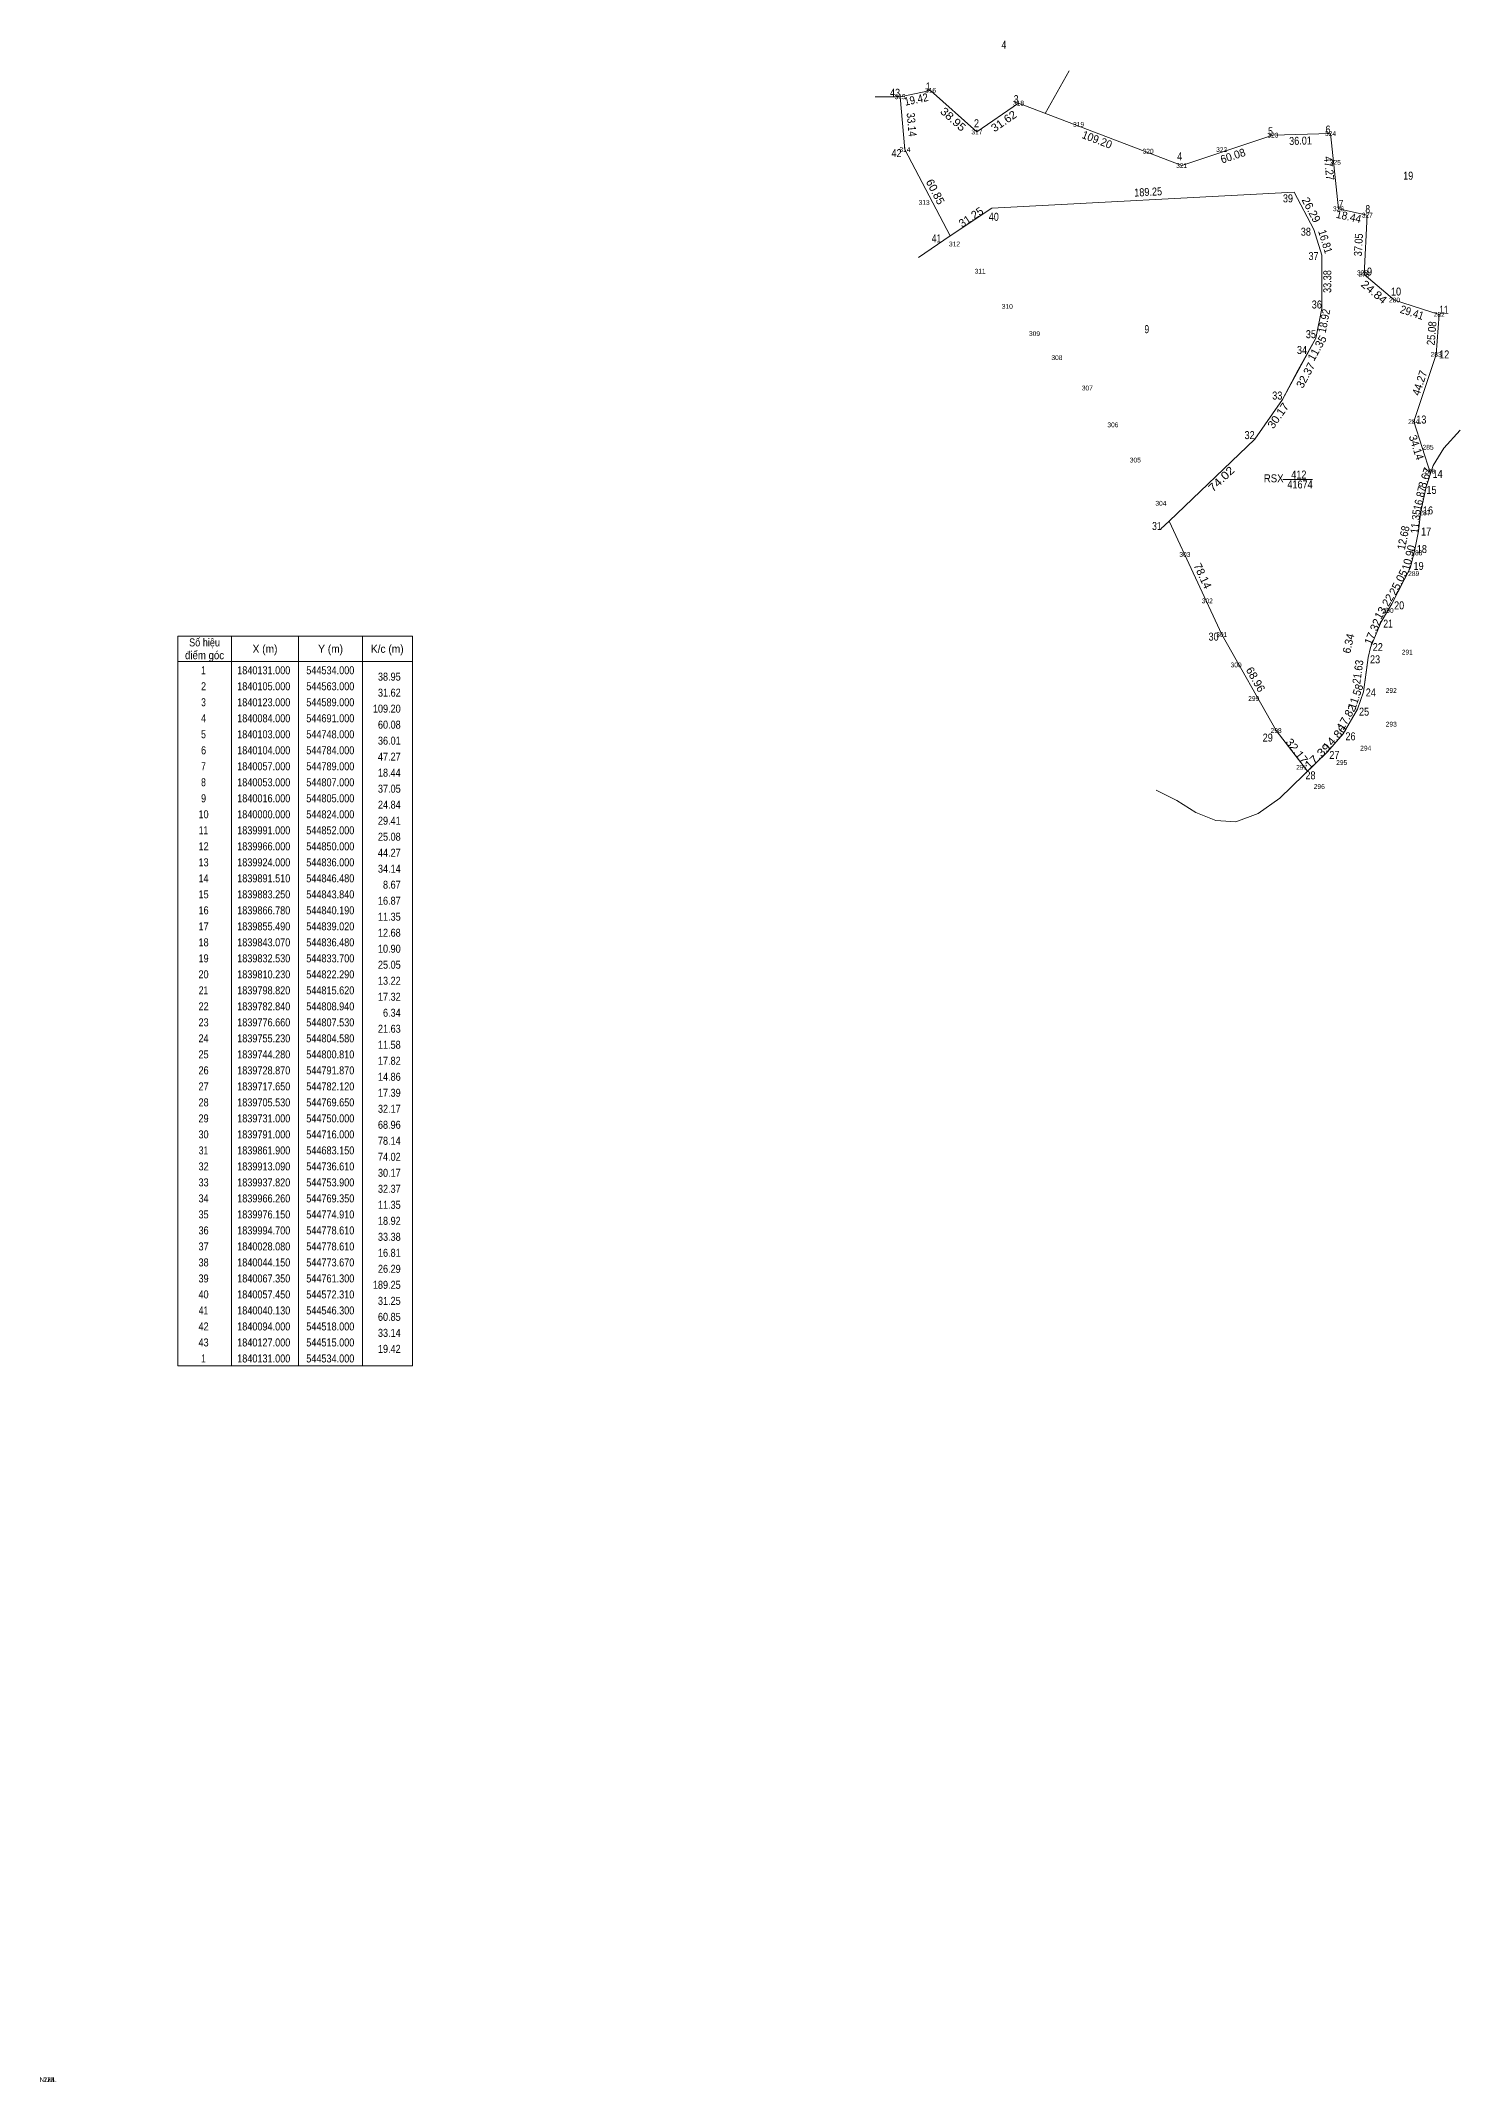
# Model space of a CAD drawing. Header units: metres. Extents: x 543978 to 545942, y 1838886 to 1841906.
# Drawn here: x 543978 to 544865, y 1838886 to 1840162 of the extents above; entities that cross this region are included whole.
import ezdxf
from ezdxf.enums import TextEntityAlignment as Align

# ---------------------------------------------------------------- set-up
doc = ezdxf.new("R2010")
doc.units = ezdxf.units.M
doc.header["$LTSCALE"] = 2
for name, color, linetype, lineweight in [('1', 7, 'Continuous', 13), ('28', 7, 'Continuous', 13), ('31', 7, 'Continuous', 13), ('63', 7, 'Continuous', 13)]:
    doc.layers.add(name, color=color, linetype=linetype, lineweight=lineweight)
doc.layers.add('12', color=7, linetype='Continuous')

msp = doc.modelspace()

# ---------------------------------------------------------------- linework, layer by layer
at = {"layer": '1'}
msp.add_lwpolyline([(544534, 1840131), (544563, 1840105), (544589, 1840123), (544691, 1840084), (544748, 1840103), (544784, 1840104), (544789, 1840057), (544807, 1840053), (544805, 1840016), (544824, 1840000), (544852, 1839991), (544850, 1839966), (544836, 1839924), (544846.48, 1839891.51), (544843.84, 1839883.25), (544840.19, 1839866.78), (544839.02, 1839855.49), (544836.48, 1839843.07), (544833.7, 1839832.53), (544822.29, 1839810.23), (544815.62, 1839798.82), (544808.94, 1839782.84), (544807.53, 1839776.66), (544804.58, 1839755.23), (544800.81, 1839744.28), (544791.87, 1839728.87), (544782.12, 1839717.65), (544769.65, 1839705.53), (544750, 1839731), (544716, 1839791), (544683.15, 1839861.9), (544736.61, 1839913.09), (544753.9, 1839937.82), (544769.35, 1839966.26), (544774.91, 1839976.15), (544778.61, 1839994.7), (544778.61, 1840028.08), (544773.67, 1840044.15), (544761.3, 1840067.35), (544572.31, 1840057.45), (544546.3, 1840040.13), (544518, 1840094), (544515, 1840127)], close=True, dxfattribs=at)
at = {"layer": '28'}
for p, q in [((544620.71, 1840143.28), (544605.68, 1840116.62)), ((544515, 1840127), (544499.48, 1840126.88)), ((544546.3, 1840040.13), (544526.44, 1840026.57)), ((544754.22, 1839887.91), (544772.65, 1839887.91)), ((544683.15, 1839861.9), (544678.02, 1839856.99))]:
    msp.add_line(p, q, dxfattribs=at)
for points in [[(544518, 1840094), (544515, 1840127), (544534, 1840131), (544563, 1840105), (544589, 1840123), (544691, 1840084), (544748, 1840103), (544784, 1840104)], [(544784, 1840104), (544789, 1840057), (544807, 1840053), (544805, 1840016), (544824, 1840000), (544852, 1839991), (544850, 1839966), (544836, 1839924), (544846.48, 1839891.51)], [(544769.65, 1839705.53), (544750, 1839731), (544716, 1839791)]]:
    msp.add_lwpolyline(points, dxfattribs=at)
at = {"layer": '31'}
msp.add_lwpolyline([(544675.07, 1839693.65), (544688.06, 1839687.31), (544699.86, 1839679.82), (544712.39, 1839674.82), (544724.79, 1839673.98), (544738.73, 1839679.06), (544752.3, 1839688.67), (544782.12, 1839717.65), (544791.87, 1839728.87), (544800.81, 1839744.28), (544804.58, 1839755.23), (544806.32, 1839767.26), (544807.53, 1839776.66), (544808.94, 1839782.84), (544815.62, 1839798.82), (544822.29, 1839810.23), (544827.44, 1839820.12), (544833.7, 1839832.53), (544836.48, 1839843.07), (544839.02, 1839855.49), (544840.19, 1839866.78), (544843.84, 1839883.25), (544848.09, 1839896.55), (544854.83, 1839907.39), (544865.06, 1839918.58)], dxfattribs=at)
at = {"layer": '63'}
for p, q in [((544546.3, 1840040.13), (544572.31, 1840057.45)), ((544097.05, 1839790.06), (544097.05, 1839334.06)), ((544139.05, 1839790.06), (544139.05, 1839334.06)), ((544179.05, 1839790.06), (544179.05, 1839334.06)), ((544063.45, 1839774.06), (544210.25, 1839774.06))]:
    msp.add_line(p, q, dxfattribs=at)
msp.add_lwpolyline([(544572.31, 1840057.45), (544761.3, 1840067.35), (544773.67, 1840044.15), (544778.61, 1840028.08), (544778.61, 1839994.7), (544774.91, 1839976.15), (544763.79, 1839956.37), (544753.9, 1839937.82), (544736.61, 1839913.09), (544683.15, 1839861.9)], dxfattribs=at)
msp.add_lwpolyline([(544063.45, 1839790.06), (544210.25, 1839790.06), (544210.25, 1839334.06), (544063.45, 1839334.06)], close=True, dxfattribs=at)

# ---------------------------------------------------------------- texts
at = {"layer": '1'}
for s, width, p in [('4', 0.8, (544579.87, 1840156.95)), ('19', 0.85, (544832.57, 1840075.18)), ('9', 0.8, (544669.2, 1839979.3)), ('RSX', 0.9, (544748.49, 1839886.08)), ('41674', 0.85, (544764.95, 1839882.28)), ('412', 0.85, (544764.215, 1839888.44))]:
    msp.add_text(s, height=5, dxfattribs=dict(at, width=width)).set_placement(p, align=Align.CENTER)
at = {"layer": '12'}
for s, width, p in [('315', 0.95, (544515, 1840125.5)), ('316', 0.95, (544534, 1840129.5)), ('318', 0.95, (544589, 1840121.5)), ('317', 0.95, (544563.005, 1840103.5)), ('319', 0.95, (544626.58, 1840108.22)), ('323', 0.95, (544748, 1840101.5)), ('324', 0.95, (544784, 1840102.5)), ('314', 0.95, (544518, 1840092.5)), ('320', 0.95, (544670, 1840091.5)), ('322', 0.95, (544716, 1840092.5)), ('321', 0.85, (544690.995, 1840082.5)), ('325', 0.95, (544787, 1840084.5)), ('313', 0.95, (544530, 1840059.5)), ('326', 0.95, (544789, 1840055.5)), ('327', 0.95, (544807.005, 1840051.5)), ('312', 0.95, (544549, 1840033.5)), ('311', 0.85, (544564.995, 1840016.5)), ('328', 0.95, (544804, 1840015.5)), ('279', 0.95, (544805, 1840014.5)), ('280', 0.95, (544824, 1839998.5)), ('310', 0.95, (544582, 1839994.5)), ('282', 0.95, (544852, 1839989.5)), ('309', 0.95, (544599, 1839977.5)), ('308', 0.95, (544613, 1839962.5)), ('283', 0.95, (544850, 1839964.5)), ('307', 0.95, (544632.005, 1839943.5)), ('284', 0.95, (544836, 1839922.5)), ('306', 0.95, (544648, 1839920.5)), ('305', 0.95, (544662, 1839898.5)), ('285', 0.95, (544845, 1839906.5)), ('286', 0.95, (544846, 1839891.5)), ('304', 0.95, (544678, 1839871.5)), ('287', 0.95, (544843.005, 1839865.5)), ('303', 0.95, (544693, 1839839.5)), ('288', 0.95, (544838, 1839840.5)), ('289', 0.95, (544836, 1839827.5)), ('302', 0.95, (544707, 1839810.5)), ('290', 0.95, (544820, 1839804.5)), ('301', 0.85, (544715.995, 1839789.5)), ('300', 0.95, (544725, 1839770.5)), ('291', 0.85, (544831.995, 1839778.5)), ('299', 0.95, (544736, 1839749.5)), ('292', 0.95, (544822, 1839754.5)), ('298', 0.95, (544750, 1839729.5)), ('293', 0.95, (544822, 1839733.5)), ('294', 0.95, (544806, 1839718.5)), ('297', 0.95, (544766.005, 1839706.5)), ('295', 0.95, (544791, 1839709.5)), ('296', 0.95, (544777, 1839694.5)), ('NULL ', 0.95, (543983, 1838886.5)), ('274', 0.95, (543983, 1838886.5)), ('275', 0.95, (543983, 1838886.5))]:
    msp.add_text(s, height=3, dxfattribs=dict(at, width=width)).set_placement(p, align=Align.CENTER)
at = {"layer": '63'}
for s, width, p in [(' 43', 0.85, (544515, 1840127)), (' 1', 0.75, (544534, 1840131)), (' 3', 0.8, (544589, 1840123)), (' 2', 0.85, (544564.32, 1840107.93)), (' 5', 0.8, (544748, 1840103)), (' 6', 0.85, (544784, 1840104)), (' 42', 0.85, (544515.94, 1840089.29)), (' 4', 0.85, (544691.29, 1840087.23)), (' 39', 0.85, (544760.56, 1840061.03)), (' 40', 0.85, (544576.71, 1840049.51)), (' 7', 0.8, (544792.08, 1840057.58)), (' 8', 0.8, (544808.76, 1840054.32)), (' 41', 0.8, (544540.72, 1840036.01)), (' 38', 0.85, (544771.76, 1840040.18)), (' 37', 0.85, (544776.55, 1840024.99)), (' 9', 0.85, (544809.99, 1840015.26)), (' 10', 0.85, (544828.11, 1840002.79)), (' 36', 0.85, (544778.61, 1839994.7)), (' 11', 0.8, (544857.87, 1839991.44)), (' 35', 0.85, (544774.91, 1839976.15)), (' 34', 0.85, (544769.35, 1839966.26)), (' 12', 0.85, (544858.22, 1839963.5)), (' 33', 0.85, (544753.9, 1839937.82)), (' 13', 0.85, (544843.92, 1839922.82)), (' 32', 0.85, (544736.61, 1839913.09)), (' 14', 0.85, (544854.11, 1839888.86)), (' 15', 0.85, (544850.29, 1839878.84)), (' 31', 0.8, (544678.45, 1839856.31)), (' 16', 0.85, (544848.11, 1839866.04)), (' 17', 0.85, (544846.94, 1839852.84)), (' 19', 0.85, (544842.21, 1839831.35)), (' 18', 0.85, (544844.26, 1839841.89)), (' 20', 0.85, (544830.07, 1839806.7)), (' 21', 0.8, (544822.96, 1839795.29)), (' 30', 0.85, (544714.09, 1839787.17)), (' 22', 0.85, (544816.72, 1839780.63)), (' 23', 0.85, (544815.01, 1839772.98)), ('38.95', 0.85, (544202.85, 1839762.16)), ('109.20', 0.85, (544202.85, 1839742.16)), ('31.62', 0.85, (544202.85, 1839752.16)), (' 25', 0.85, (544808.15, 1839740.31)), (' 24', 0.85, (544812.36, 1839752.29)), ('60.08', 0.85, (544202.85, 1839732.16)), ('36.01', 0.85, (544202.85, 1839722.16)), (' 29', 0.85, (544747.94, 1839724.09)), (' 26', 0.85, (544799.65, 1839724.9)), ('47.27', 0.85, (544202.85, 1839712.16)), ('18.44', 0.85, (544202.85, 1839702.16)), (' 27', 0.85, (544789.6, 1839713.24)), ('37.05', 0.85, (544202.85, 1839692.16)), (' 28', 0.85, (544774.64, 1839700.53)), ('24.84', 0.85, (544202.85, 1839682.16)), ('29.41', 0.85, (544202.85, 1839672.16)), ('44.27', 0.85, (544202.85, 1839652.16)), ('25.08', 0.85, (544202.85, 1839662.16)), ('34.14', 0.85, (544202.85, 1839642.16)), ('8.67', 0.85, (544202.85, 1839632.16)), ('16.87', 0.85, (544202.85, 1839622.16)), ('11.35', 0.85, (544202.85, 1839612.16)), ('12.68', 0.85, (544202.85, 1839602.16)), ('10.90', 0.85, (544202.85, 1839592.16)), ('25.05', 0.85, (544202.85, 1839582.16)), ('13.22', 0.85, (544202.85, 1839572.16)), ('17.32', 0.85, (544202.85, 1839562.16)), ('6.34', 0.85, (544202.85, 1839552.16)), ('21.63', 0.85, (544202.85, 1839542.16)), ('11.58', 0.85, (544202.85, 1839532.16)), ('17.82', 0.85, (544202.85, 1839522.16)), ('14.86', 0.85, (544202.85, 1839512.16)), ('17.39', 0.85, (544202.85, 1839502.16)), ('32.17', 0.85, (544202.85, 1839492.16)), ('68.96', 0.85, (544202.85, 1839482.16)), ('78.14', 0.85, (544202.85, 1839472.16)), ('74.02', 0.85, (544202.85, 1839462.16)), ('30.17', 0.85, (544202.85, 1839452.16)), ('32.37', 0.85, (544202.85, 1839442.16)), ('11.35', 0.85, (544202.85, 1839432.16)), ('18.92', 0.85, (544202.85, 1839422.16)), ('33.38', 0.85, (544202.85, 1839412.16)), ('16.81', 0.85, (544202.85, 1839402.16)), ('26.29', 0.85, (544202.85, 1839392.16)), ('189.25', 0.85, (544202.85, 1839382.16)), ('31.25', 0.85, (544202.85, 1839372.16)), ('60.85', 0.85, (544202.85, 1839362.16)), ('33.14', 0.85, (544202.85, 1839352.16)), ('19.42', 0.85, (544202.85, 1839342.16))]:
    msp.add_text(s, height=5, dxfattribs=dict(at, width=width)).set_placement(p, align=Align.RIGHT)
for s, rotation, width, p in [('19.42', 11.889, 0.9, (544525.595, 1840122.923)), ('33.14', 275.194, 0.9, (544519.739, 1840109.386)), ('38.95', 318.122, 1.1, (544546.481, 1840111.064)), ('31.62', 34.695, 1.05, (544581.232, 1840109.688)), ('109.20', 339.075, 0.95, (544637.222, 1840097.858)), ('36.01', 1.591, 0.85, (544765.326, 1840097.036)), ('60.08', 18.435, 0.95, (544723.814, 1840087.735)), ('47.27', 276.072, 0.9, (544780.648, 1840081.994)), ('189.25', 2.999, 0.85, (544670.159, 1840065.048)), ('18.44', 347.471, 0.95, (544794.858, 1840049.733)), ('16.81', 287.088, 0.9, (544778.42, 1840035.825)), ('37.05', 86.906, 0.85, (544803.945, 1840034.33)), ('33.38', 90, 0.85, (544784.48, 1840011.53)), ('24.84', 319.899, 1.1, (544809.655, 1840003.108)), ('18.92', 78.72, 0.9, (544782.427, 1839986.486)), ('29.41', 342.181, 0.9, (544834.205, 1839989.817)), ('25.08', 85.426, 0.9, (544849.688, 1839978.986)), ('44.27', 71.565, 0.95, (544842.085, 1839947.404)), ('30.17', 55.041, 1.05, (544753.306, 1839926.308)), ('34.14', 287.878, 0.95, (544835.32, 1839907.132)), ('74.02', 43.757, 1.15, (544717.486, 1839886.36)), ('16.87', 77.504, 0.9, (544842.134, 1839875.564)), ('11.35', 84.083, 0.9, (544839.626, 1839861.392)), ('12.68', 78.442, 0.9, (544831.971, 1839850.954)), ('10.90', 75.224, 0.95, (544835.262, 1839838.437)), ('6.34', 77.148, 0.95, (544797.65, 1839784.849)), ('21.63', 82.162, 0.9, (544803.6, 1839767.299)), ('11.58', 71.002, 0.95, (544802.089, 1839751.456)), ('14.86', 49.01, 1.1, (544788.423, 1839724.895)), ('32.17', 307.65, 1.05, (544760.995, 1839716.727)), ('17.39', 44.185, 1.15, (544777.628, 1839713.283))]:
    msp.add_text(s, height=5, rotation=rotation, dxfattribs=dict(at, width=width)).set_placement(p, align=Align.CENTER)
for s, rotation, p in [('60.85', 297.715, (544534.809, 1840066.483)), ('26.29', 298.066, (544769.728, 1840055.156)), ('31.25', 33.66, (544560.689, 1840049.711)), ('11.35', 60.656, (544777.805, 1839968.74)), ('32.37', 61.487, (544770.625, 1839951.762)), ('8.67', 72.275, (544845.4, 1839888.139)), ('78.14', 294.86, (544701.812, 1839826.576)), ('25.05', 62.903, (544828.581, 1839822.516)), ('13.22', 59.691, (544819.701, 1839807.238)), ('17.32', 67.314, (544812.684, 1839791.796)), ('68.96', 299.539, (544735.017, 1839761.683)), ('17.82', 59.88, (544796.182, 1839738.125))]:
    msp.add_text(s, height=5, rotation=rotation, dxfattribs=at).set_placement(p, align=Align.CENTER)
for s, width, p in [('Số hiệu', 0.85, (544080.245, 1839783.56)), ('X (m)', 0.95, (544118.05, 1839779.56)), ('Y (m)', 0.95, (544159.05, 1839779.56)), ('K/c (m)', 0.95, (544194.455, 1839779.56)), ('điểm góc', 0.9, (544080.255, 1839775.56)), (' 1', 0.75, (544078.85, 1839766.16)), ('1840131.000', 0.85, (544117.25, 1839766.16)), ('544534.000', 0.85, (544158.845, 1839766.16)), (' 2', 0.85, (544078.85, 1839756.16)), ('1840105.000', 0.85, (544117.25, 1839756.16)), ('544563.000', 0.85, (544158.845, 1839756.16)), (' 3', 0.8, (544078.855, 1839746.16)), ('1840123.000', 0.85, (544117.25, 1839746.16)), ('544589.000', 0.85, (544158.845, 1839746.16)), (' 4', 0.85, (544078.85, 1839736.16)), ('1840084.000', 0.85, (544117.25, 1839736.16)), ('544691.000', 0.85, (544158.845, 1839736.16)), (' 5', 0.8, (544078.855, 1839726.16)), (' 6', 0.85, (544078.855, 1839716.16)), ('1840103.000', 0.85, (544117.25, 1839726.16)), ('1840104.000', 0.85, (544117.25, 1839716.16)), ('544748.000', 0.85, (544158.845, 1839726.16)), ('544784.000', 0.85, (544158.845, 1839716.16)), (' 7', 0.8, (544078.85, 1839706.16)), ('1840057.000', 0.85, (544117.25, 1839706.16)), ('544789.000', 0.85, (544158.845, 1839706.16)), (' 8', 0.8, (544078.85, 1839696.16)), ('1840053.000', 0.85, (544117.25, 1839696.16)), ('544807.000', 0.85, (544158.845, 1839696.16)), (' 10', 0.85, (544078.845, 1839676.16)), (' 9', 0.85, (544078.85, 1839686.16)), ('1840016.000', 0.85, (544117.25, 1839686.16)), ('1840000.000', 0.85, (544117.25, 1839676.16)), ('544805.000', 0.85, (544158.845, 1839686.16)), ('544824.000', 0.85, (544158.845, 1839676.16)), (' 11', 0.8, (544078.845, 1839666.16)), ('1839991.000', 0.85, (544117.25, 1839666.16)), ('544852.000', 0.85, (544158.845, 1839666.16)), (' 12', 0.85, (544078.855, 1839656.16)), ('1839966.000', 0.85, (544117.25, 1839656.16)), ('544850.000', 0.85, (544158.845, 1839656.16)), (' 13', 0.85, (544078.85, 1839646.16)), ('1839924.000', 0.85, (544117.25, 1839646.16)), ('544836.000', 0.85, (544158.845, 1839646.16)), (' 14', 0.85, (544078.845, 1839636.16)), (' 15', 0.85, (544078.85, 1839626.16)), ('1839891.510', 0.85, (544117.25, 1839636.16)), ('1839883.250', 0.85, (544117.25, 1839626.16)), ('544846.480', 0.85, (544158.845, 1839636.16)), ('544843.840', 0.85, (544158.845, 1839626.16)), (' 16', 0.85, (544078.85, 1839616.16)), ('1839866.780', 0.85, (544117.25, 1839616.16)), ('544840.190', 0.85, (544158.845, 1839616.16)), (' 17', 0.85, (544078.855, 1839606.16)), ('1839855.490', 0.85, (544117.25, 1839606.16)), ('544839.020', 0.85, (544158.845, 1839606.16)), (' 18', 0.85, (544078.855, 1839596.16)), ('1839843.070', 0.85, (544117.25, 1839596.16)), ('544836.480', 0.85, (544158.845, 1839596.16)), (' 20', 0.85, (544078.845, 1839576.16)), (' 19', 0.85, (544078.845, 1839586.16)), ('1839832.530', 0.85, (544117.25, 1839586.16)), ('1839810.230', 0.85, (544117.25, 1839576.16)), ('544833.700', 0.85, (544158.845, 1839586.16)), ('544822.290', 0.85, (544158.845, 1839576.16)), (' 21', 0.8, (544078.845, 1839566.16)), ('1839798.820', 0.85, (544117.25, 1839566.16)), ('544815.620', 0.85, (544158.845, 1839566.16)), (' 22', 0.85, (544078.855, 1839556.16)), ('1839782.840', 0.85, (544117.25, 1839556.16)), ('544808.940', 0.85, (544158.845, 1839556.16)), (' 24', 0.85, (544078.845, 1839536.16)), (' 23', 0.85, (544078.85, 1839546.16)), ('1839776.660', 0.85, (544117.25, 1839546.16)), ('1839755.230', 0.85, (544117.25, 1839536.16)), ('544807.530', 0.85, (544158.845, 1839546.16)), ('544804.580', 0.85, (544158.845, 1839536.16)), (' 25', 0.85, (544078.85, 1839526.16)), ('1839744.280', 0.85, (544117.25, 1839526.16)), ('544800.810', 0.85, (544158.845, 1839526.16)), (' 26', 0.85, (544078.85, 1839516.16)), ('1839728.870', 0.85, (544117.25, 1839516.16)), ('544791.870', 0.85, (544158.845, 1839516.16)), (' 27', 0.85, (544078.855, 1839506.16)), ('1839717.650', 0.85, (544117.25, 1839506.16)), ('544782.120', 0.85, (544158.845, 1839506.16)), (' 29', 0.85, (544078.845, 1839486.16)), (' 28', 0.85, (544078.855, 1839496.16)), ('1839705.530', 0.85, (544117.25, 1839496.16)), ('1839731.000', 0.85, (544117.25, 1839486.16)), ('544769.650', 0.85, (544158.845, 1839496.16)), ('544750.000', 0.85, (544158.845, 1839486.16)), (' 30', 0.85, (544078.845, 1839476.16)), ('1839791.000', 0.85, (544117.25, 1839476.16)), ('544716.000', 0.85, (544158.845, 1839476.16)), (' 31', 0.8, (544078.845, 1839466.16)), ('1839861.900', 0.85, (544117.25, 1839466.16)), ('544683.150', 0.85, (544158.845, 1839466.16)), (' 32', 0.85, (544078.855, 1839456.16)), ('1839913.090', 0.85, (544117.25, 1839456.16)), ('544736.610', 0.85, (544158.845, 1839456.16)), (' 34', 0.85, (544078.845, 1839436.16)), (' 33', 0.85, (544078.85, 1839446.16)), ('1839937.820', 0.85, (544117.25, 1839446.16)), ('1839966.260', 0.85, (544117.25, 1839436.16)), ('544753.900', 0.85, (544158.845, 1839446.16)), ('544769.350', 0.85, (544158.845, 1839436.16)), (' 35', 0.85, (544078.85, 1839426.16)), ('1839976.150', 0.85, (544117.25, 1839426.16)), ('544774.910', 0.85, (544158.845, 1839426.16)), (' 36', 0.85, (544078.85, 1839416.16)), ('1839994.700', 0.85, (544117.25, 1839416.16)), ('544778.610', 0.85, (544158.845, 1839416.16)), (' 37', 0.85, (544078.855, 1839406.16)), (' 38', 0.85, (544078.855, 1839396.16)), ('1840028.080', 0.85, (544117.25, 1839406.16)), ('1840044.150', 0.85, (544117.25, 1839396.16)), ('544778.610', 0.85, (544158.845, 1839406.16)), ('544773.670', 0.85, (544158.845, 1839396.16)), (' 39', 0.85, (544078.845, 1839386.16)), ('1840067.350', 0.85, (544117.25, 1839386.16)), ('544761.300', 0.85, (544158.845, 1839386.16)), (' 40', 0.85, (544078.845, 1839376.16)), ('1840057.450', 0.85, (544117.25, 1839376.16)), ('544572.310', 0.85, (544158.845, 1839376.16)), (' 41', 0.8, (544078.845, 1839366.16)), ('1840040.130', 0.85, (544117.25, 1839366.16)), ('544546.300', 0.85, (544158.845, 1839366.16)), (' 43', 0.85, (544078.85, 1839346.16)), (' 42', 0.85, (544078.855, 1839356.16)), ('1840094.000', 0.85, (544117.25, 1839356.16)), ('1840127.000', 0.85, (544117.25, 1839346.16)), ('544518.000', 0.85, (544158.845, 1839356.16)), ('544515.000', 0.85, (544158.845, 1839346.16)), (' 1', 0.75, (544078.85, 1839336.16)), ('1840131.000', 0.85, (544117.25, 1839336.16)), ('544534.000', 0.85, (544158.845, 1839336.16))]:
    msp.add_text(s, height=5, dxfattribs=dict(at, width=width)).set_placement(p, align=Align.CENTER)

doc.saveas('drawing.dxf')
